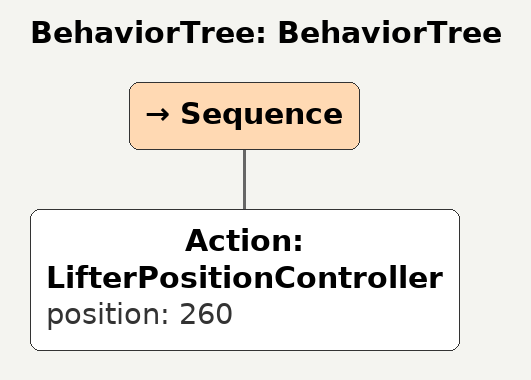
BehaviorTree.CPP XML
<?xml version="1.0"?>
<root main_tree_to_execute="BehaviorTree">
    <BehaviorTree ID="BehaviorTree">
        <Sequence>
            <Action ID="LifterPositionController" position="260"/>
        </Sequence>
    </BehaviorTree>
</root>
